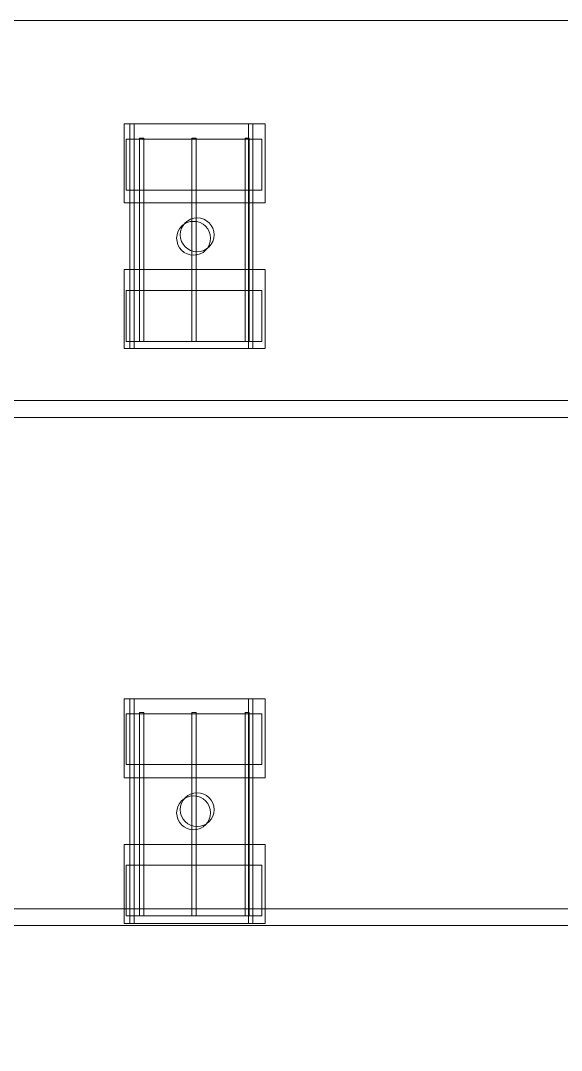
# Model space of a CAD drawing. Header units: inches. Extents: x -10671 to 1761, y -674 to 7170.
# Drawn here: x -1036.9 to -845.3, y 510.1 to 874.8 of the extents above; entities that cross this region are included whole.
import ezdxf

# ---------------------------------------------------------------- set-up
doc = ezdxf.new("R2010")
doc.units = ezdxf.units.IN
doc.header["$LTSCALE"] = 19.2
doc.header["$MEASUREMENT"] = 0
doc.layers.add('PDF', color=6, linetype='Continuous', lineweight=5, true_color=0xff00ff)
doc.layers.add('Venue-Rigging Steel-High', color=7, linetype='Continuous', lineweight=5, true_color=0x800000)
doc.layers.add('Venue-Ceiling-Lights', color=7, linetype='Continuous', lineweight=5)
doc.layers.add('Venue-Ceiling-Lights Circuits', color=7, linetype='Continuous', lineweight=5)

# ---------------------------------------------------------------- blocks, each defined once
blk = doc.blocks.new('Group-2330-1')
at = {"layer": 'PDF'}
for points, invisible_edges in [([(-981.58, 797.7, 398), (-978.91, 802.69, 398), (-974.4, 803.59, 398), (-981.58, 797.7, 398)], 15), ([(-981.58, 797.7, 398), (-974.4, 803.59, 398), (-969.58, 797.7, 398), (-981.58, 797.7, 398)], 15), ([(-976.75, 803.59, 388), (-980.56, 801.03, 388), (-981.58, 797.7, 388), (-976.75, 803.59, 388)], 15), ([(-981.58, 797.7, 388), (-969.58, 797.7, 388), (-976.75, 803.59, 388), (-981.58, 797.7, 388)], 15), ([(-981.58, 797.7, 398), (-980.56, 801.03, 398), (-978.91, 802.69, 398), (-981.58, 797.7, 398)], 15), ([(-976.75, 803.59, 388), (-978.91, 802.69, 388), (-980.56, 801.03, 388), (-976.75, 803.59, 388)], 15), ([(-980.56, 801.03, 398), (-979.82, 801.94, 398), (-978.91, 802.69, 398), (-980.56, 801.03, 398)], 12), ([(-978.91, 802.69, 388), (-979.82, 801.94, 388), (-980.56, 801.03, 388), (-978.91, 802.69, 388)], 12), ([(-978.91, 802.69, 398), (-977.87, 803.24, 398), (-976.75, 803.59, 398), (-978.91, 802.69, 398)], 12), ([(-978.91, 802.69, 398), (-976.75, 803.59, 398), (-974.4, 803.59, 398), (-978.91, 802.69, 398)], 15), ([(-976.75, 803.59, 388), (-977.87, 803.24, 388), (-978.91, 802.69, 388), (-976.75, 803.59, 388)], 12), ([(-976.75, 803.59, 398), (-975.58, 803.7, 398), (-974.4, 803.59, 398), (-976.75, 803.59, 398)], 12), ([(-974.4, 803.59, 388), (-975.58, 803.7, 388), (-976.75, 803.59, 388), (-974.4, 803.59, 388)], 12), ([(-972.24, 802.69, 388), (-974.4, 803.59, 388), (-976.75, 803.59, 388), (-972.24, 802.69, 388)], 15), ([(-969.58, 797.7, 388), (-972.24, 802.69, 388), (-976.75, 803.59, 388), (-969.58, 797.7, 388)], 15), ([(-974.4, 803.59, 398), (-973.28, 803.24, 398), (-972.24, 802.69, 398), (-974.4, 803.59, 398)], 12), ([(-974.4, 803.59, 398), (-972.24, 802.69, 398), (-970.59, 801.03, 398), (-974.4, 803.59, 398)], 15), ([(-974.4, 803.59, 398), (-970.59, 801.03, 398), (-969.58, 797.7, 398), (-974.4, 803.59, 398)], 15), ([(-972.24, 802.69, 388), (-973.28, 803.24, 388), (-974.4, 803.59, 388), (-972.24, 802.69, 388)], 12), ([(-972.24, 802.69, 398), (-971.33, 801.94, 398), (-970.59, 801.03, 398), (-972.24, 802.69, 398)], 12), ([(-970.59, 801.03, 388), (-971.33, 801.94, 388), (-972.24, 802.69, 388), (-970.59, 801.03, 388)], 12), ([(-969.58, 797.7, 388), (-970.59, 801.03, 388), (-972.24, 802.69, 388), (-969.58, 797.7, 388)], 15), ([(-981.58, 797.7, 398), (-981.46, 798.87, 398), (-980.56, 801.03, 398), (-981.58, 797.7, 398)], 14), ([(-980.56, 801.03, 388), (-981.46, 798.87, 388), (-981.58, 797.7, 388), (-980.56, 801.03, 388)], 13), ([(-981.46, 798.87, 398), (-981.12, 800, 398), (-980.56, 801.03, 398), (-981.46, 798.87, 398)], 12), ([(-980.56, 801.03, 388), (-981.12, 800, 388), (-981.46, 798.87, 388), (-980.56, 801.03, 388)], 12), ([(-970.59, 801.03, 398), (-970.03, 800, 398), (-969.69, 798.87, 398), (-970.59, 801.03, 398)], 12), ([(-970.59, 801.03, 398), (-969.69, 798.87, 398), (-969.58, 797.7, 398), (-970.59, 801.03, 398)], 13), ([(-969.69, 798.87, 388), (-970.03, 800, 388), (-970.59, 801.03, 388), (-969.69, 798.87, 388)], 12), ([(-969.58, 797.7, 388), (-969.69, 798.87, 388), (-970.59, 801.03, 388), (-969.58, 797.7, 388)], 14), ([(-981.12, 795.4, 398), (-981.46, 796.53, 398), (-981.58, 797.7, 398), (-981.12, 795.4, 398)], 12), ([(-979.82, 793.46, 398), (-981.12, 795.4, 398), (-981.58, 797.7, 398), (-979.82, 793.46, 398)], 15), ([(-976.75, 791.82, 398), (-979.82, 793.46, 398), (-981.58, 797.7, 398), (-976.75, 791.82, 398)], 15), ([(-969.58, 797.7, 398), (-976.75, 791.82, 398), (-981.58, 797.7, 398), (-969.58, 797.7, 398)], 15), ([(-981.58, 797.7, 388), (-981.46, 796.53, 388), (-981.12, 795.4, 388), (-981.58, 797.7, 388)], 12), ([(-981.58, 797.7, 388), (-981.12, 795.4, 388), (-979.82, 793.46, 388), (-981.58, 797.7, 388)], 15), ([(-981.58, 797.7, 388), (-979.82, 793.46, 388), (-974.4, 791.82, 388), (-981.58, 797.7, 388)], 15), ([(-981.58, 797.7, 388), (-974.4, 791.82, 388), (-969.58, 797.7, 388), (-981.58, 797.7, 388)], 15), ([(-979.82, 793.46, 398), (-980.56, 794.37, 398), (-981.12, 795.4, 398), (-979.82, 793.46, 398)], 12), ([(-981.12, 795.4, 388), (-980.56, 794.37, 388), (-979.82, 793.46, 388), (-981.12, 795.4, 388)], 12), ([(-969.58, 797.7, 398), (-971.33, 793.46, 398), (-976.75, 791.82, 398), (-969.58, 797.7, 398)], 15), ([(-974.4, 791.82, 388), (-971.33, 793.46, 388), (-969.58, 797.7, 388), (-974.4, 791.82, 388)], 15), ([(-969.58, 797.7, 398), (-970.03, 795.4, 398), (-971.33, 793.46, 398), (-969.58, 797.7, 398)], 15), ([(-971.33, 793.46, 388), (-970.03, 795.4, 388), (-969.58, 797.7, 388), (-971.33, 793.46, 388)], 15), ([(-970.03, 795.4, 398), (-970.59, 794.37, 398), (-971.33, 793.46, 398), (-970.03, 795.4, 398)], 12), ([(-971.33, 793.46, 388), (-970.59, 794.37, 388), (-970.03, 795.4, 388), (-971.33, 793.46, 388)], 12), ([(-969.58, 797.7, 398), (-969.69, 796.53, 398), (-970.03, 795.4, 398), (-969.58, 797.7, 398)], 12), ([(-970.03, 795.4, 388), (-969.69, 796.53, 388), (-969.58, 797.7, 388), (-970.03, 795.4, 388)], 12), ([(-976.75, 791.82, 398), (-978.91, 792.71, 398), (-979.82, 793.46, 398), (-976.75, 791.82, 398)], 13), ([(-979.82, 793.46, 388), (-978.91, 792.71, 388), (-976.75, 791.82, 388), (-979.82, 793.46, 388)], 14), ([(-979.82, 793.46, 388), (-976.75, 791.82, 388), (-974.4, 791.82, 388), (-979.82, 793.46, 388)], 15), ([(-976.75, 791.82, 398), (-977.87, 792.16, 398), (-978.91, 792.71, 398), (-976.75, 791.82, 398)], 12), ([(-978.91, 792.71, 388), (-977.87, 792.16, 388), (-976.75, 791.82, 388), (-978.91, 792.71, 388)], 12), ([(-971.33, 793.46, 398), (-974.4, 791.82, 398), (-976.75, 791.82, 398), (-971.33, 793.46, 398)], 15), ([(-974.4, 791.82, 398), (-975.58, 791.7, 398), (-976.75, 791.82, 398), (-974.4, 791.82, 398)], 12), ([(-976.75, 791.82, 388), (-975.58, 791.7, 388), (-974.4, 791.82, 388), (-976.75, 791.82, 388)], 12), ([(-971.33, 793.46, 398), (-972.24, 792.71, 398), (-974.4, 791.82, 398), (-971.33, 793.46, 398)], 14), ([(-974.4, 791.82, 388), (-972.24, 792.71, 388), (-971.33, 793.46, 388), (-974.4, 791.82, 388)], 13), ([(-972.24, 792.71, 398), (-973.28, 792.16, 398), (-974.4, 791.82, 398), (-972.24, 792.71, 398)], 12), ([(-974.4, 791.82, 388), (-973.28, 792.16, 388), (-972.24, 792.71, 388), (-974.4, 791.82, 388)], 12)]:
    blk.add_3dface(points, dxfattribs=dict(at, invisible_edges=invisible_edges))
for points in [[(-979.82, 801.94, 388), (-979.82, 801.94, 398), (-978.91, 802.69, 398), (-978.91, 802.69, 388)], [(-978.91, 802.69, 388), (-978.91, 802.69, 398), (-977.87, 803.24, 398), (-977.87, 803.24, 388)], [(-977.87, 803.24, 388), (-977.87, 803.24, 398), (-976.75, 803.59, 398), (-976.75, 803.59, 388)], [(-976.75, 803.59, 388), (-976.75, 803.59, 398), (-975.58, 803.7, 398), (-975.58, 803.7, 388)], [(-975.58, 803.7, 388), (-975.58, 803.7, 398), (-974.4, 803.59, 398), (-974.4, 803.59, 388)], [(-974.4, 803.59, 388), (-974.4, 803.59, 398), (-973.28, 803.24, 398), (-973.28, 803.24, 388)], [(-973.28, 803.24, 388), (-973.28, 803.24, 398), (-972.24, 802.69, 398), (-972.24, 802.69, 388)], [(-972.24, 802.69, 388), (-972.24, 802.69, 398), (-971.33, 801.94, 398), (-971.33, 801.94, 388)], [(-981.58, 797.7, 388), (-981.58, 797.7, 398), (-981.46, 798.87, 398), (-981.46, 798.87, 388)], [(-981.46, 798.87, 388), (-981.46, 798.87, 398), (-981.12, 800, 398), (-981.12, 800, 388)], [(-981.12, 800, 388), (-981.12, 800, 398), (-980.56, 801.03, 398), (-980.56, 801.03, 388)], [(-980.56, 801.03, 388), (-980.56, 801.03, 398), (-979.82, 801.94, 398), (-979.82, 801.94, 388)], [(-971.33, 801.94, 388), (-971.33, 801.94, 398), (-970.59, 801.03, 398), (-970.59, 801.03, 388)], [(-970.59, 801.03, 388), (-970.59, 801.03, 398), (-970.03, 800, 398), (-970.03, 800, 388)], [(-970.03, 800, 388), (-970.03, 800, 398), (-969.69, 798.87, 398), (-969.69, 798.87, 388)], [(-969.69, 798.87, 388), (-969.69, 798.87, 398), (-969.58, 797.7, 398), (-969.58, 797.7, 388)], [(-981.46, 796.53, 388), (-981.46, 796.53, 398), (-981.58, 797.7, 398), (-981.58, 797.7, 388)], [(-981.12, 795.4, 388), (-981.12, 795.4, 398), (-981.46, 796.53, 398), (-981.46, 796.53, 388)], [(-980.56, 794.37, 388), (-980.56, 794.37, 398), (-981.12, 795.4, 398), (-981.12, 795.4, 388)], [(-970.03, 795.4, 388), (-970.03, 795.4, 398), (-970.59, 794.37, 398), (-970.59, 794.37, 388)], [(-969.69, 796.53, 388), (-969.69, 796.53, 398), (-970.03, 795.4, 398), (-970.03, 795.4, 388)], [(-969.58, 797.7, 388), (-969.58, 797.7, 398), (-969.69, 796.53, 398), (-969.69, 796.53, 388)], [(-979.82, 793.46, 388), (-979.82, 793.46, 398), (-980.56, 794.37, 398), (-980.56, 794.37, 388)], [(-978.91, 792.71, 388), (-978.91, 792.71, 398), (-979.82, 793.46, 398), (-979.82, 793.46, 388)], [(-977.87, 792.16, 388), (-977.87, 792.16, 398), (-978.91, 792.71, 398), (-978.91, 792.71, 388)], [(-976.75, 791.82, 388), (-976.75, 791.82, 398), (-977.87, 792.16, 398), (-977.87, 792.16, 388)], [(-975.58, 791.7, 388), (-975.58, 791.7, 398), (-976.75, 791.82, 398), (-976.75, 791.82, 388)], [(-974.4, 791.82, 388), (-974.4, 791.82, 398), (-975.58, 791.7, 398), (-975.58, 791.7, 388)], [(-973.28, 792.16, 388), (-973.28, 792.16, 398), (-974.4, 791.82, 398), (-974.4, 791.82, 388)], [(-972.24, 792.71, 388), (-972.24, 792.71, 398), (-973.28, 792.16, 398), (-973.28, 792.16, 388)], [(-971.33, 793.46, 388), (-971.33, 793.46, 398), (-972.24, 792.71, 398), (-972.24, 792.71, 388)], [(-970.59, 794.37, 388), (-970.59, 794.37, 398), (-971.33, 793.46, 398), (-971.33, 793.46, 388)]]:
    blk.add_3dface(points, dxfattribs=at)
blk = doc.blocks.new('Group-2331-1')
at = {"layer": 'PDF'}
for points in [[(-999.45, 832.8, 393.91), (-999.45, 832.8, 397.91), (-951.45, 832.8, 397.91), (-951.45, 832.8, 393.91)], [(-999.45, 814.8, 393.91), (-999.45, 814.8, 397.91), (-999.45, 832.8, 397.91), (-999.45, 832.8, 393.91)], [(-951.45, 832.8, 397.91), (-999.45, 832.8, 397.91), (-999.45, 814.8, 397.91), (-951.45, 814.8, 397.91)], [(-951.45, 814.8, 393.91), (-999.45, 814.8, 393.91), (-999.45, 832.8, 393.91), (-951.45, 832.8, 393.91)], [(-951.45, 832.8, 393.91), (-951.45, 832.8, 397.91), (-951.45, 814.8, 397.91), (-951.45, 814.8, 393.91)], [(-951.45, 814.8, 393.91), (-951.45, 814.8, 397.91), (-999.45, 814.8, 397.91), (-999.45, 814.8, 393.91)]]:
    blk.add_3dface(points, dxfattribs=at)
blk = doc.blocks.new('Group-2332-1')
at = {"layer": 'PDF'}
for points in [[(-957.35, 833.2, 397.97), (-957.35, 833.2, 398.97), (-955.85, 833.2, 398.97), (-955.85, 833.2, 397.97)], [(-957.35, 761.2, 397.97), (-957.35, 761.2, 398.97), (-957.35, 833.2, 398.97), (-957.35, 833.2, 397.97)], [(-955.85, 833.2, 398.97), (-957.35, 833.2, 398.97), (-957.35, 761.2, 398.97), (-955.85, 761.2, 398.97)], [(-955.85, 761.2, 397.97), (-957.35, 761.2, 397.97), (-957.35, 833.2, 397.97), (-955.85, 833.2, 397.97)], [(-955.85, 833.2, 397.97), (-955.85, 833.2, 398.97), (-955.85, 761.2, 398.97), (-955.85, 761.2, 397.97)], [(-955.85, 761.2, 397.97), (-955.85, 761.2, 398.97), (-957.35, 761.2, 398.97), (-957.35, 761.2, 397.97)]]:
    blk.add_3dface(points, dxfattribs=at)
blk = doc.blocks.new('Group-2333-1')
at = {"layer": 'PDF'}
for points in [[(-976.16, 833.2, 397.97), (-976.16, 833.2, 398.97), (-974.66, 833.2, 398.97), (-974.66, 833.2, 397.97)], [(-976.16, 761.2, 397.97), (-976.16, 761.2, 398.97), (-976.16, 833.2, 398.97), (-976.16, 833.2, 397.97)], [(-974.66, 833.2, 398.97), (-976.16, 833.2, 398.97), (-976.16, 761.2, 398.97), (-974.66, 761.2, 398.97)], [(-974.66, 761.2, 397.97), (-976.16, 761.2, 397.97), (-976.16, 833.2, 397.97), (-974.66, 833.2, 397.97)], [(-974.66, 833.2, 397.97), (-974.66, 833.2, 398.97), (-974.66, 761.2, 398.97), (-974.66, 761.2, 397.97)], [(-974.66, 761.2, 397.97), (-974.66, 761.2, 398.97), (-976.16, 761.2, 398.97), (-976.16, 761.2, 397.97)]]:
    blk.add_3dface(points, dxfattribs=at)
blk = doc.blocks.new('Group-2334-1')
at = {"layer": 'PDF'}
for points in [[(-994.76, 833.2, 397.97), (-994.76, 833.2, 398.97), (-993.26, 833.2, 398.97), (-993.26, 833.2, 397.97)], [(-994.76, 761.2, 397.97), (-994.76, 761.2, 398.97), (-994.76, 833.2, 398.97), (-994.76, 833.2, 397.97)], [(-993.26, 833.2, 398.97), (-994.76, 833.2, 398.97), (-994.76, 761.2, 398.97), (-993.26, 761.2, 398.97)], [(-993.26, 761.2, 397.97), (-994.76, 761.2, 397.97), (-994.76, 833.2, 397.97), (-993.26, 833.2, 397.97)], [(-993.26, 833.2, 397.97), (-993.26, 833.2, 398.97), (-993.26, 761.2, 398.97), (-993.26, 761.2, 397.97)], [(-993.26, 761.2, 397.97), (-993.26, 761.2, 398.97), (-994.76, 761.2, 398.97), (-994.76, 761.2, 397.97)]]:
    blk.add_3dface(points, dxfattribs=at)
blk = doc.blocks.new('Group-2335-1')
at = {"layer": 'PDF'}
for points in [[(-999.45, 779.17, 393.91), (-999.45, 779.17, 397.91), (-951.45, 779.17, 397.91), (-951.45, 779.17, 393.91)], [(-999.45, 761.17, 393.91), (-999.45, 761.17, 397.91), (-999.45, 779.17, 397.91), (-999.45, 779.17, 393.91)], [(-951.45, 779.17, 397.91), (-999.45, 779.17, 397.91), (-999.45, 761.17, 397.91), (-951.45, 761.17, 397.91)], [(-951.45, 761.17, 393.91), (-999.45, 761.17, 393.91), (-999.45, 779.17, 393.91), (-951.45, 779.17, 393.91)], [(-951.45, 779.17, 393.91), (-951.45, 779.17, 397.91), (-951.45, 761.17, 397.91), (-951.45, 761.17, 393.91)], [(-951.45, 761.17, 393.91), (-951.45, 761.17, 397.91), (-999.45, 761.17, 397.91), (-999.45, 761.17, 393.91)]]:
    blk.add_3dface(points, dxfattribs=at)
blk = doc.blocks.new('Group-2336-1')
at = {"layer": 'PDF'}
for name in ['Group-2331-1', 'Group-2334-1', 'Group-2333-1', 'Group-2332-1', 'Group-2330-1', 'Group-2335-1']:
    blk.add_blockref(name, (0, 0), dxfattribs=at)
blk = doc.blocks.new('Group-2337-1')
at = {"layer": 'PDF'}
for points, invisible_edges in [([(-981.58, 594.2, 398), (-979.82, 598.45, 398), (-974.4, 600.09, 398), (-981.58, 594.2, 398)], 15), ([(-981.58, 594.2, 398), (-974.4, 600.09, 398), (-969.58, 594.2, 398), (-981.58, 594.2, 398)], 15), ([(-976.75, 600.09, 388), (-979.82, 598.45, 388), (-981.58, 594.2, 388), (-976.75, 600.09, 388)], 15), ([(-981.58, 594.2, 388), (-969.58, 594.2, 388), (-976.75, 600.09, 388), (-981.58, 594.2, 388)], 15), ([(-981.58, 594.2, 398), (-981.12, 596.5, 398), (-979.82, 598.45, 398), (-981.58, 594.2, 398)], 15), ([(-979.82, 598.45, 388), (-981.12, 596.5, 388), (-981.58, 594.2, 388), (-979.82, 598.45, 388)], 15), ([(-981.12, 596.5, 398), (-980.56, 597.54, 398), (-979.82, 598.45, 398), (-981.12, 596.5, 398)], 12), ([(-979.82, 598.45, 388), (-980.56, 597.54, 388), (-981.12, 596.5, 388), (-979.82, 598.45, 388)], 12), ([(-979.82, 598.45, 398), (-978.91, 599.19, 398), (-976.75, 600.09, 398), (-979.82, 598.45, 398)], 14), ([(-979.82, 598.45, 398), (-976.75, 600.09, 398), (-974.4, 600.09, 398), (-979.82, 598.45, 398)], 15), ([(-976.75, 600.09, 388), (-978.91, 599.19, 388), (-979.82, 598.45, 388), (-976.75, 600.09, 388)], 13), ([(-978.91, 599.19, 398), (-977.87, 599.75, 398), (-976.75, 600.09, 398), (-978.91, 599.19, 398)], 12), ([(-976.75, 600.09, 388), (-977.87, 599.75, 388), (-978.91, 599.19, 388), (-976.75, 600.09, 388)], 12), ([(-976.75, 600.09, 398), (-975.58, 600.2, 398), (-974.4, 600.09, 398), (-976.75, 600.09, 398)], 12), ([(-974.4, 600.09, 388), (-975.58, 600.2, 388), (-976.75, 600.09, 388), (-974.4, 600.09, 388)], 12), ([(-971.33, 598.45, 388), (-974.4, 600.09, 388), (-976.75, 600.09, 388), (-971.33, 598.45, 388)], 15), ([(-969.58, 594.2, 388), (-971.33, 598.45, 388), (-976.75, 600.09, 388), (-969.58, 594.2, 388)], 15), ([(-974.4, 600.09, 398), (-973.28, 599.75, 398), (-972.24, 599.19, 398), (-974.4, 600.09, 398)], 12), ([(-974.4, 600.09, 398), (-972.24, 599.19, 398), (-971.33, 598.45, 398), (-974.4, 600.09, 398)], 13), ([(-974.4, 600.09, 398), (-971.33, 598.45, 398), (-969.58, 594.2, 398), (-974.4, 600.09, 398)], 15), ([(-972.24, 599.19, 388), (-973.28, 599.75, 388), (-974.4, 600.09, 388), (-972.24, 599.19, 388)], 12), ([(-971.33, 598.45, 388), (-972.24, 599.19, 388), (-974.4, 600.09, 388), (-971.33, 598.45, 388)], 14), ([(-971.33, 598.45, 398), (-970.59, 597.54, 398), (-970.03, 596.5, 398), (-971.33, 598.45, 398)], 12), ([(-971.33, 598.45, 398), (-970.03, 596.5, 398), (-969.58, 594.2, 398), (-971.33, 598.45, 398)], 15), ([(-970.03, 596.5, 388), (-970.59, 597.54, 388), (-971.33, 598.45, 388), (-970.03, 596.5, 388)], 12), ([(-969.58, 594.2, 388), (-970.03, 596.5, 388), (-971.33, 598.45, 388), (-969.58, 594.2, 388)], 15), ([(-981.58, 594.2, 398), (-981.46, 595.38, 398), (-981.12, 596.5, 398), (-981.58, 594.2, 398)], 12), ([(-981.12, 596.5, 388), (-981.46, 595.38, 388), (-981.58, 594.2, 388), (-981.12, 596.5, 388)], 12), ([(-970.03, 596.5, 398), (-969.69, 595.38, 398), (-969.58, 594.2, 398), (-970.03, 596.5, 398)], 12), ([(-969.58, 594.2, 388), (-969.69, 595.38, 388), (-970.03, 596.5, 388), (-969.58, 594.2, 388)], 12), ([(-981.12, 591.91, 398), (-981.46, 593.03, 398), (-981.58, 594.2, 398), (-981.12, 591.91, 398)], 12), ([(-979.82, 589.96, 398), (-981.12, 591.91, 398), (-981.58, 594.2, 398), (-979.82, 589.96, 398)], 15), ([(-976.75, 588.32, 398), (-979.82, 589.96, 398), (-981.58, 594.2, 398), (-976.75, 588.32, 398)], 15), ([(-969.58, 594.2, 398), (-976.75, 588.32, 398), (-981.58, 594.2, 398), (-969.58, 594.2, 398)], 15), ([(-981.58, 594.2, 388), (-981.46, 593.03, 388), (-981.12, 591.91, 388), (-981.58, 594.2, 388)], 12), ([(-981.58, 594.2, 388), (-981.12, 591.91, 388), (-979.82, 589.96, 388), (-981.58, 594.2, 388)], 15), ([(-981.58, 594.2, 388), (-979.82, 589.96, 388), (-974.4, 588.32, 388), (-981.58, 594.2, 388)], 15), ([(-981.58, 594.2, 388), (-974.4, 588.32, 388), (-969.58, 594.2, 388), (-981.58, 594.2, 388)], 15), ([(-979.82, 589.96, 398), (-980.56, 590.87, 398), (-981.12, 591.91, 398), (-979.82, 589.96, 398)], 12), ([(-981.12, 591.91, 388), (-980.56, 590.87, 388), (-979.82, 589.96, 388), (-981.12, 591.91, 388)], 12), ([(-969.58, 594.2, 398), (-971.33, 589.96, 398), (-976.75, 588.32, 398), (-969.58, 594.2, 398)], 15), ([(-974.4, 588.32, 388), (-971.33, 589.96, 388), (-969.58, 594.2, 388), (-974.4, 588.32, 388)], 15), ([(-969.58, 594.2, 398), (-970.03, 591.91, 398), (-971.33, 589.96, 398), (-969.58, 594.2, 398)], 15), ([(-971.33, 589.96, 388), (-970.03, 591.91, 388), (-969.58, 594.2, 388), (-971.33, 589.96, 388)], 15), ([(-970.03, 591.91, 398), (-970.59, 590.87, 398), (-971.33, 589.96, 398), (-970.03, 591.91, 398)], 12), ([(-971.33, 589.96, 388), (-970.59, 590.87, 388), (-970.03, 591.91, 388), (-971.33, 589.96, 388)], 12), ([(-969.58, 594.2, 398), (-969.69, 593.03, 398), (-970.03, 591.91, 398), (-969.58, 594.2, 398)], 12), ([(-970.03, 591.91, 388), (-969.69, 593.03, 388), (-969.58, 594.2, 388), (-970.03, 591.91, 388)], 12), ([(-976.75, 588.32, 398), (-978.91, 589.22, 398), (-979.82, 589.96, 398), (-976.75, 588.32, 398)], 13), ([(-979.82, 589.96, 388), (-978.91, 589.22, 388), (-976.75, 588.32, 388), (-979.82, 589.96, 388)], 14), ([(-979.82, 589.96, 388), (-976.75, 588.32, 388), (-974.4, 588.32, 388), (-979.82, 589.96, 388)], 15), ([(-976.75, 588.32, 398), (-977.87, 588.66, 398), (-978.91, 589.22, 398), (-976.75, 588.32, 398)], 12), ([(-978.91, 589.22, 388), (-977.87, 588.66, 388), (-976.75, 588.32, 388), (-978.91, 589.22, 388)], 12), ([(-971.33, 589.96, 398), (-974.4, 588.32, 398), (-976.75, 588.32, 398), (-971.33, 589.96, 398)], 15), ([(-974.4, 588.32, 398), (-975.58, 588.2, 398), (-976.75, 588.32, 398), (-974.4, 588.32, 398)], 12), ([(-976.75, 588.32, 388), (-975.58, 588.2, 388), (-974.4, 588.32, 388), (-976.75, 588.32, 388)], 12), ([(-971.33, 589.96, 398), (-972.24, 589.22, 398), (-974.4, 588.32, 398), (-971.33, 589.96, 398)], 14), ([(-974.4, 588.32, 388), (-972.24, 589.22, 388), (-971.33, 589.96, 388), (-974.4, 588.32, 388)], 13), ([(-972.24, 589.22, 398), (-973.28, 588.66, 398), (-974.4, 588.32, 398), (-972.24, 589.22, 398)], 12), ([(-974.4, 588.32, 388), (-973.28, 588.66, 388), (-972.24, 589.22, 388), (-974.4, 588.32, 388)], 12)]:
    blk.add_3dface(points, dxfattribs=dict(at, invisible_edges=invisible_edges))
for points in [[(-980.56, 597.54, 388), (-980.56, 597.54, 398), (-979.82, 598.45, 398), (-979.82, 598.45, 388)], [(-979.82, 598.45, 388), (-979.82, 598.45, 398), (-978.91, 599.19, 398), (-978.91, 599.19, 388)], [(-978.91, 599.19, 388), (-978.91, 599.19, 398), (-977.87, 599.75, 398), (-977.87, 599.75, 388)], [(-977.87, 599.75, 388), (-977.87, 599.75, 398), (-976.75, 600.09, 398), (-976.75, 600.09, 388)], [(-976.75, 600.09, 388), (-976.75, 600.09, 398), (-975.58, 600.2, 398), (-975.58, 600.2, 388)], [(-975.58, 600.2, 388), (-975.58, 600.2, 398), (-974.4, 600.09, 398), (-974.4, 600.09, 388)], [(-974.4, 600.09, 388), (-974.4, 600.09, 398), (-973.28, 599.75, 398), (-973.28, 599.75, 388)], [(-973.28, 599.75, 388), (-973.28, 599.75, 398), (-972.24, 599.19, 398), (-972.24, 599.19, 388)], [(-972.24, 599.19, 388), (-972.24, 599.19, 398), (-971.33, 598.45, 398), (-971.33, 598.45, 388)], [(-971.33, 598.45, 388), (-971.33, 598.45, 398), (-970.59, 597.54, 398), (-970.59, 597.54, 388)], [(-981.58, 594.2, 388), (-981.58, 594.2, 398), (-981.46, 595.38, 398), (-981.46, 595.38, 388)], [(-981.46, 595.38, 388), (-981.46, 595.38, 398), (-981.12, 596.5, 398), (-981.12, 596.5, 388)], [(-981.12, 596.5, 388), (-981.12, 596.5, 398), (-980.56, 597.54, 398), (-980.56, 597.54, 388)], [(-970.59, 597.54, 388), (-970.59, 597.54, 398), (-970.03, 596.5, 398), (-970.03, 596.5, 388)], [(-970.03, 596.5, 388), (-970.03, 596.5, 398), (-969.69, 595.38, 398), (-969.69, 595.38, 388)], [(-969.69, 595.38, 388), (-969.69, 595.38, 398), (-969.58, 594.2, 398), (-969.58, 594.2, 388)], [(-981.46, 593.03, 388), (-981.46, 593.03, 398), (-981.58, 594.2, 398), (-981.58, 594.2, 388)], [(-981.12, 591.91, 388), (-981.12, 591.91, 398), (-981.46, 593.03, 398), (-981.46, 593.03, 388)], [(-980.56, 590.87, 388), (-980.56, 590.87, 398), (-981.12, 591.91, 398), (-981.12, 591.91, 388)], [(-970.03, 591.91, 388), (-970.03, 591.91, 398), (-970.59, 590.87, 398), (-970.59, 590.87, 388)], [(-969.69, 593.03, 388), (-969.69, 593.03, 398), (-970.03, 591.91, 398), (-970.03, 591.91, 388)], [(-969.58, 594.2, 388), (-969.58, 594.2, 398), (-969.69, 593.03, 398), (-969.69, 593.03, 388)], [(-979.82, 589.96, 388), (-979.82, 589.96, 398), (-980.56, 590.87, 398), (-980.56, 590.87, 388)], [(-978.91, 589.22, 388), (-978.91, 589.22, 398), (-979.82, 589.96, 398), (-979.82, 589.96, 388)], [(-977.87, 588.66, 388), (-977.87, 588.66, 398), (-978.91, 589.22, 398), (-978.91, 589.22, 388)], [(-976.75, 588.32, 388), (-976.75, 588.32, 398), (-977.87, 588.66, 398), (-977.87, 588.66, 388)], [(-975.58, 588.2, 388), (-975.58, 588.2, 398), (-976.75, 588.32, 398), (-976.75, 588.32, 388)], [(-974.4, 588.32, 388), (-974.4, 588.32, 398), (-975.58, 588.2, 398), (-975.58, 588.2, 388)], [(-973.28, 588.66, 388), (-973.28, 588.66, 398), (-974.4, 588.32, 398), (-974.4, 588.32, 388)], [(-972.24, 589.22, 388), (-972.24, 589.22, 398), (-973.28, 588.66, 398), (-973.28, 588.66, 388)], [(-971.33, 589.96, 388), (-971.33, 589.96, 398), (-972.24, 589.22, 398), (-972.24, 589.22, 388)], [(-970.59, 590.87, 388), (-970.59, 590.87, 398), (-971.33, 589.96, 398), (-971.33, 589.96, 388)]]:
    blk.add_3dface(points, dxfattribs=at)
blk = doc.blocks.new('Group-2338-1')
at = {"layer": 'PDF'}
for points in [[(-999.45, 629.31, 393.91), (-999.45, 629.31, 397.91), (-951.45, 629.31, 397.91), (-951.45, 629.31, 393.91)], [(-999.45, 611.31, 393.91), (-999.45, 611.31, 397.91), (-999.45, 629.31, 397.91), (-999.45, 629.31, 393.91)], [(-951.45, 629.31, 397.91), (-999.45, 629.31, 397.91), (-999.45, 611.31, 397.91), (-951.45, 611.31, 397.91)], [(-951.45, 611.31, 393.91), (-999.45, 611.31, 393.91), (-999.45, 629.31, 393.91), (-951.45, 629.31, 393.91)], [(-951.45, 629.31, 393.91), (-951.45, 629.31, 397.91), (-951.45, 611.31, 397.91), (-951.45, 611.31, 393.91)], [(-951.45, 611.31, 393.91), (-951.45, 611.31, 397.91), (-999.45, 611.31, 397.91), (-999.45, 611.31, 393.91)]]:
    blk.add_3dface(points, dxfattribs=at)
blk = doc.blocks.new('Group-2339-1')
at = {"layer": 'PDF'}
for points in [[(-957.35, 629.7, 397.97), (-957.35, 629.7, 398.97), (-955.85, 629.7, 398.97), (-955.85, 629.7, 397.97)], [(-957.35, 557.7, 397.97), (-957.35, 557.7, 398.97), (-957.35, 629.7, 398.97), (-957.35, 629.7, 397.97)], [(-955.85, 629.7, 398.97), (-957.35, 629.7, 398.97), (-957.35, 557.7, 398.97), (-955.85, 557.7, 398.97)], [(-955.85, 557.7, 397.97), (-957.35, 557.7, 397.97), (-957.35, 629.7, 397.97), (-955.85, 629.7, 397.97)], [(-955.85, 629.7, 397.97), (-955.85, 629.7, 398.97), (-955.85, 557.7, 398.97), (-955.85, 557.7, 397.97)], [(-955.85, 557.7, 397.97), (-955.85, 557.7, 398.97), (-957.35, 557.7, 398.97), (-957.35, 557.7, 397.97)]]:
    blk.add_3dface(points, dxfattribs=at)
blk = doc.blocks.new('Group-2340-1')
at = {"layer": 'PDF'}
for points in [[(-976.16, 629.7, 397.97), (-976.16, 629.7, 398.97), (-974.66, 629.7, 398.97), (-974.66, 629.7, 397.97)], [(-976.16, 557.7, 397.97), (-976.16, 557.7, 398.97), (-976.16, 629.7, 398.97), (-976.16, 629.7, 397.97)], [(-974.66, 629.7, 398.97), (-976.16, 629.7, 398.97), (-976.16, 557.7, 398.97), (-974.66, 557.7, 398.97)], [(-974.66, 557.7, 397.97), (-976.16, 557.7, 397.97), (-976.16, 629.7, 397.97), (-974.66, 629.7, 397.97)], [(-974.66, 629.7, 397.97), (-974.66, 629.7, 398.97), (-974.66, 557.7, 398.97), (-974.66, 557.7, 397.97)], [(-974.66, 557.7, 397.97), (-974.66, 557.7, 398.97), (-976.16, 557.7, 398.97), (-976.16, 557.7, 397.97)]]:
    blk.add_3dface(points, dxfattribs=at)
blk = doc.blocks.new('Group-2341-1')
at = {"layer": 'PDF'}
for points in [[(-994.76, 629.7, 397.97), (-994.76, 629.7, 398.97), (-993.26, 629.7, 398.97), (-993.26, 629.7, 397.97)], [(-994.76, 557.7, 397.97), (-994.76, 557.7, 398.97), (-994.76, 629.7, 398.97), (-994.76, 629.7, 397.97)], [(-993.26, 629.7, 398.97), (-994.76, 629.7, 398.97), (-994.76, 557.7, 398.97), (-993.26, 557.7, 398.97)], [(-993.26, 557.7, 397.97), (-994.76, 557.7, 397.97), (-994.76, 629.7, 397.97), (-993.26, 629.7, 397.97)], [(-993.26, 629.7, 397.97), (-993.26, 629.7, 398.97), (-993.26, 557.7, 398.97), (-993.26, 557.7, 397.97)], [(-993.26, 557.7, 397.97), (-993.26, 557.7, 398.97), (-994.76, 557.7, 398.97), (-994.76, 557.7, 397.97)]]:
    blk.add_3dface(points, dxfattribs=at)
blk = doc.blocks.new('Group-2342-1')
at = {"layer": 'PDF'}
for points in [[(-999.45, 575.68, 393.91), (-999.45, 575.68, 397.91), (-951.45, 575.68, 397.91), (-951.45, 575.68, 393.91)], [(-999.45, 557.68, 393.91), (-999.45, 557.68, 397.91), (-999.45, 575.68, 397.91), (-999.45, 575.68, 393.91)], [(-951.45, 575.68, 397.91), (-999.45, 575.68, 397.91), (-999.45, 557.68, 397.91), (-951.45, 557.68, 397.91)], [(-951.45, 557.68, 393.91), (-999.45, 557.68, 393.91), (-999.45, 575.68, 393.91), (-951.45, 575.68, 393.91)], [(-951.45, 575.68, 393.91), (-951.45, 575.68, 397.91), (-951.45, 557.68, 397.91), (-951.45, 557.68, 393.91)], [(-951.45, 557.68, 393.91), (-951.45, 557.68, 397.91), (-999.45, 557.68, 397.91), (-999.45, 557.68, 393.91)]]:
    blk.add_3dface(points, dxfattribs=at)
blk = doc.blocks.new('Group-2343-1')
at = {"layer": 'PDF'}
for name in ['Group-2338-1', 'Group-2341-1', 'Group-2340-1', 'Group-2339-1', 'Group-2337-1', 'Group-2342-1']:
    blk.add_blockref(name, (0, 0), dxfattribs=at)
blk = doc.blocks.new('Group-2796-1')
at = {"layer": 'Venue-Ceiling-Lights', "color": 7, "linetype": 'Continuous', "lineweight": 5, "flags": 128}
for points in [[(-1000.23, 634.63), (-950.23, 634.63), (-950.23, 606.63), (-1000.23, 606.63)], [(-998.17, 634.63), (-996.67, 634.63), (-996.67, 555.04), (-998.17, 555.04)], [(-956.08, 634.63), (-954.58, 634.63), (-954.58, 555.04), (-956.08, 555.04)], [(-1000.23, 583.04), (-950.23, 583.04), (-950.23, 555.04), (-1000.23, 555.04)]]:
    blk.add_lwpolyline(points, close=True, dxfattribs=at)
at = {"layer": 'Venue-Ceiling-Lights', "color": 7, "linetype": 'Continuous', "lineweight": 5}
blk.add_circle((-974.31, 595.33), 6, dxfattribs=at)
blk = doc.blocks.new('Group-2805-1')
at = {"layer": 'Venue-Ceiling-Lights', "color": 7, "linetype": 'Continuous', "lineweight": 5, "flags": 128}
for points in [[(-1000.23, 838.22), (-950.23, 838.22), (-950.23, 810.22), (-1000.23, 810.22)], [(-998.17, 838.22), (-996.67, 838.22), (-996.67, 758.63), (-998.17, 758.63)], [(-956.08, 838.22), (-954.58, 838.22), (-954.58, 758.63), (-956.08, 758.63)], [(-1000.23, 786.63), (-950.23, 786.63), (-950.23, 758.63), (-1000.23, 758.63)]]:
    blk.add_lwpolyline(points, close=True, dxfattribs=at)
at = {"layer": 'Venue-Ceiling-Lights', "color": 7, "linetype": 'Continuous', "lineweight": 5}
blk.add_circle((-974.31, 798.93), 6, dxfattribs=at)

msp = doc.modelspace()

# ---------------------------------------------------------------- linework, layer by layer
at = {"layer": 'Venue-Ceiling-Lights Circuits', "color": 7, "linetype": 'Continuous', "lineweight": 5, "flags": 128}
msp.add_lwpolyline([(-1051.95, 228.8), (-1051.95, 874.8), (-671.95, 874.8), (-671.95, 228.8)], close=True, dxfattribs=at)
at = {"layer": 'Venue-Rigging Steel-High'}
for p, q in [((-14.99, 740.26), (-2522.99, 740.26)), ((-14.99, 734.26), (-2522.99, 734.26)), ((-2534.99, 560.26), (-33.36, 560.26)), ((-2534.99, 554.26), (-33.36, 554.26))]:
    msp.add_line(p, q, dxfattribs=at)

# ---------------------------------------------------------------- block references
at = {"layer": 'PDF'}
for name in ['Group-2336-1', 'Group-2343-1']:
    msp.add_blockref(name, (0, 0), dxfattribs=at)
at = {"layer": 'Venue-Ceiling-Lights', "color": 7}
for name in ['Group-2805-1', 'Group-2796-1']:
    msp.add_blockref(name, (0, 0), dxfattribs=at)

doc.saveas('drawing.dxf')
